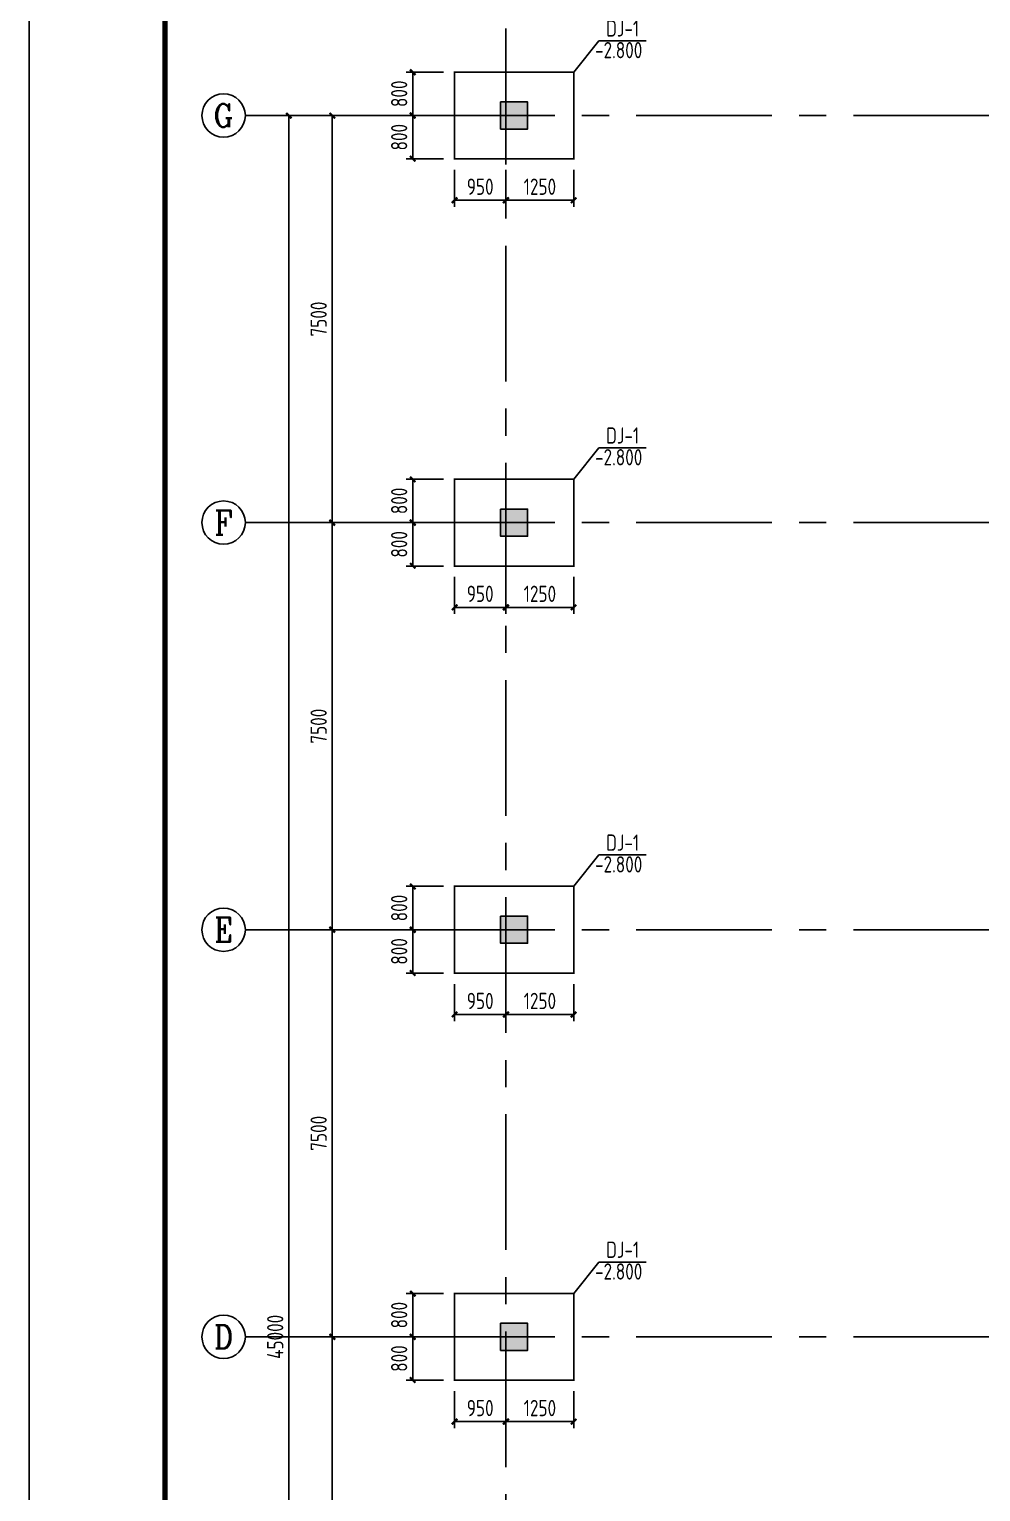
# Model space of a CAD drawing. Header units: millimetres. Extents: x 865490 to 879904, y 39442 to 44891.
# Drawn here: x 867591.3 to 867766.6, y 39724.8 to 39994.3 of the extents above; entities that cross this region are included whole.
import ezdxf
from ezdxf.enums import TextEntityAlignment as Align

# ---------------------------------------------------------------- set-up
doc = ezdxf.new("R2010")
doc.units = ezdxf.units.MM
doc.header["$LTSCALE"] = 1000
doc.header["$MEASUREMENT"] = 0
doc.linetypes.add('CENTER', pattern=[2, 1.25, -0.25, 0.25, -0.25])
doc.linetypes.add('DOTE', pattern=[2.42, 2, -0.2, 0.02, -0.2])
for name, color, linetype in [('AXIS', 3, 'Continuous'), ('AXIS_TEXT', 7, 'Continuous'), ('DIM', 7, 'Continuous'), ('DOTE', 1, 'DOTE'), ('基础', 4, 'Continuous'), ('柱', 2, 'Continuous'), ('柱集中标注', 2, 'Continuous'), ('标注', 7, 'Continuous'), ('檩条', 34, 'Continuous')]:
    doc.layers.add(name, color=color, linetype=linetype)
doc.styles.add('_TCH_AXIS', font='COMPLEX', dxfattribs={"bigfont": 'GBCBIG'})
doc.styles.add('COMPLEX', font='COMPLEX')
doc.styles.add('GBHZ', font='gbenor.shx', dxfattribs={"width": 0.9, "bigfont": 'gbcbig.shx'})
doc.dimstyles.new('Y100', dxfattribs={"dimscale": 0, "dimtxt": 3, "dimasz": 0.01, "dimexe": 1.2, "dimexo": 2, "dimgap": 1, "dimtad": 1, "dimdec": 0, "dimlfac": 100, "dimzin": 0, "dimdsep": 46, "dimtxsty": 'GBHZ', "dimblk": 'DX', "dimcen": 0.09, "dimdle": 1, "dimclrd": 7, "dimclre": 7, "dimclrt": 7, "dimadec": 0, "dimazin": 0, "dimtfac": 1, "dimtdec": 0, "dimtix": 1, "dimtmove": 2, "dimatfit": 3, "dimldrblk": 'DX', "dimfxl": 0, "dimtolj": 1, "dimtzin": 0, "dimarcsym": 0})

# ---------------------------------------------------------------- blocks, each defined once
blk = doc.blocks.new('_AXISO')
blk.add_circle((0, 0), 0.5)
at = {"layer": 'AXIS_TEXT', "style": 'COMPLEX', "width": 1.041667}
blk.add_attdef('A', text='', height=0.56, dxfattribs=at).set_placement((-0.25, -0.28), (0.25, -0.28), align=Align.FIT)
blk = doc.blocks.new('DX')
at = {"color": 0, "linetype": 'ByBlock', "const_width": 40}
blk.add_lwpolyline([(-54, -51), (46, 49)], dxfattribs=at)
blk = doc.blocks.new('*D2081')
at = {"layer": 'Defpoints', "color": 0, "transparency": 16777216}
for p in [(867647.15, 39753.37), (867663.15, 39753.37), (867663.15, 39678.37)]:
    blk.add_point(p, dxfattribs=at)
at = {"layer": 'dim', "color": 7, "lineweight": -2, "transparency": 16777216}
for p, q in [((867661.15, 39753.37), (867645.95, 39753.37)), ((867647.15, 39678.38), (867647.15, 39753.36)), ((867661.15, 39678.37), (867645.95, 39678.37))]:
    blk.add_line(p, q, dxfattribs=at)
at = {"layer": 'dim', "color": 7, "lineweight": -2, "transparency": 16777216, "xscale": 0.01, "yscale": 0.01, "zscale": 0.01}
for p, rotation in [((867647.15, 39753.37), 90), ((867647.15, 39678.37), 270)]:
    blk.add_blockref('DX', p, dxfattribs=dict(at, rotation=rotation))
at = {"layer": 'dim', "color": 7, "transparency": 16777216, "insert": (867644.65, 39715.87), "char_height": 3, "attachment_point": 5, "rotation": 90, "style": 'GBHZ'}
blk.add_mtext('\\A1;7500', dxfattribs=at)
blk = doc.blocks.new('*D2082')
at = {"layer": 'Defpoints', "color": 0, "transparency": 16777216}
for p in [(867647.15, 39828.37), (867663.15, 39828.37), (867663.15, 39753.37)]:
    blk.add_point(p, dxfattribs=at)
at = {"layer": 'dim', "color": 7, "lineweight": -2, "transparency": 16777216}
for p, q in [((867661.15, 39828.37), (867645.95, 39828.37)), ((867647.15, 39753.38), (867647.15, 39828.36)), ((867661.15, 39753.37), (867645.95, 39753.37))]:
    blk.add_line(p, q, dxfattribs=at)
at = {"layer": 'dim', "color": 7, "lineweight": -2, "transparency": 16777216, "xscale": 0.01, "yscale": 0.01, "zscale": 0.01}
for p, rotation in [((867647.15, 39828.37), 90), ((867647.15, 39753.37), 270)]:
    blk.add_blockref('DX', p, dxfattribs=dict(at, rotation=rotation))
at = {"layer": 'dim', "color": 7, "transparency": 16777216, "insert": (867644.65, 39790.87), "char_height": 3, "attachment_point": 5, "rotation": 90, "style": 'GBHZ'}
blk.add_mtext('\\A1;7500', dxfattribs=at)
blk = doc.blocks.new('*D2083')
at = {"layer": 'Defpoints', "color": 0, "transparency": 16777216}
for p in [(867647.15, 39903.37), (867663.15, 39903.37), (867663.15, 39828.37)]:
    blk.add_point(p, dxfattribs=at)
at = {"layer": 'dim', "color": 7, "lineweight": -2, "transparency": 16777216}
for p, q in [((867661.15, 39903.37), (867645.95, 39903.37)), ((867647.15, 39828.38), (867647.15, 39903.36)), ((867661.15, 39828.37), (867645.95, 39828.37))]:
    blk.add_line(p, q, dxfattribs=at)
at = {"layer": 'dim', "color": 7, "lineweight": -2, "transparency": 16777216, "xscale": 0.01, "yscale": 0.01, "zscale": 0.01}
for p, rotation in [((867647.15, 39903.37), 90), ((867647.15, 39828.37), 270)]:
    blk.add_blockref('DX', p, dxfattribs=dict(at, rotation=rotation))
at = {"layer": 'dim', "color": 7, "transparency": 16777216, "insert": (867644.65, 39865.87), "char_height": 3, "attachment_point": 5, "rotation": 90, "style": 'GBHZ'}
blk.add_mtext('\\A1;7500', dxfattribs=at)
blk = doc.blocks.new('*D2084')
at = {"layer": 'Defpoints', "color": 0, "transparency": 16777216}
for p in [(867647.15, 39978.37), (867663.15, 39978.37), (867663.15, 39903.37)]:
    blk.add_point(p, dxfattribs=at)
at = {"layer": 'dim', "color": 7, "lineweight": -2, "transparency": 16777216}
for p, q in [((867661.15, 39978.37), (867645.95, 39978.37)), ((867647.15, 39903.38), (867647.15, 39978.36)), ((867661.15, 39903.37), (867645.95, 39903.37))]:
    blk.add_line(p, q, dxfattribs=at)
at = {"layer": 'dim', "color": 7, "lineweight": -2, "transparency": 16777216, "xscale": 0.01, "yscale": 0.01, "zscale": 0.01}
for p, rotation in [((867647.15, 39978.37), 90), ((867647.15, 39903.37), 270)]:
    blk.add_blockref('DX', p, dxfattribs=dict(at, rotation=rotation))
at = {"layer": 'dim', "color": 7, "transparency": 16777216, "insert": (867644.65, 39940.87), "char_height": 3, "attachment_point": 5, "rotation": 90, "style": 'GBHZ'}
blk.add_mtext('\\A1;7500', dxfattribs=at)
blk = doc.blocks.new('*D2085')
at = {"layer": 'Defpoints', "color": 0, "transparency": 16777216}
for p in [(867639.15, 39978.37), (867663.15, 39978.37), (867663.15, 39528.37)]:
    blk.add_point(p, dxfattribs=at)
at = {"layer": 'dim', "color": 7, "lineweight": -2, "transparency": 16777216}
for p, q in [((867661.15, 39978.37), (867637.95, 39978.37)), ((867639.15, 39528.38), (867639.15, 39978.36)), ((867661.15, 39528.37), (867637.95, 39528.37))]:
    blk.add_line(p, q, dxfattribs=at)
at = {"layer": 'dim', "color": 7, "lineweight": -2, "transparency": 16777216, "xscale": 0.01, "yscale": 0.01, "zscale": 0.01}
for p, rotation in [((867639.15, 39978.37), 90), ((867639.15, 39528.37), 270)]:
    blk.add_blockref('DX', p, dxfattribs=dict(at, rotation=rotation))
at = {"layer": 'dim', "color": 7, "transparency": 16777216, "insert": (867636.65, 39753.37), "char_height": 3, "attachment_point": 5, "rotation": 90, "style": 'GBHZ'}
blk.add_mtext('\\A1;45000', dxfattribs=at)
blk = doc.blocks.new('*D2063')
at = {"layer": 'Defpoints', "color": 0, "transparency": 16777216}
for p in [(867669.65, 39911.37), (867661.98, 39903.37), (867669.65, 39903.37)]:
    blk.add_point(p, dxfattribs=at)
at = {"layer": '标注', "color": 7, "lineweight": -2, "transparency": 16777216}
for p, q in [((867667.65, 39911.37), (867660.78, 39911.37)), ((867661.98, 39911.36), (867661.98, 39903.38)), ((867667.65, 39903.37), (867660.78, 39903.37))]:
    blk.add_line(p, q, dxfattribs=at)
at = {"layer": '标注', "color": 7, "lineweight": -2, "transparency": 16777216, "xscale": 0.01, "yscale": 0.01, "zscale": 0.01}
for p, rotation in [((867661.98, 39911.37), 90), ((867661.98, 39903.37), 270)]:
    blk.add_blockref('DX', p, dxfattribs=dict(at, rotation=rotation))
at = {"layer": '标注', "color": 7, "transparency": 16777216, "insert": (867659.48, 39907.37), "char_height": 3, "attachment_point": 5, "rotation": 90, "style": 'GBHZ'}
blk.add_mtext('\\A1;800', dxfattribs=at)
blk = doc.blocks.new('*D2064')
at = {"layer": 'Defpoints', "color": 0, "transparency": 16777216}
for p in [(867669.65, 39903.37), (867661.98, 39895.37), (867669.65, 39895.37)]:
    blk.add_point(p, dxfattribs=at)
at = {"layer": '标注', "color": 7, "lineweight": -2, "transparency": 16777216}
for p, q in [((867667.65, 39903.37), (867660.78, 39903.37)), ((867661.98, 39903.36), (867661.98, 39895.38)), ((867667.65, 39895.37), (867660.78, 39895.37))]:
    blk.add_line(p, q, dxfattribs=at)
at = {"layer": '标注', "color": 7, "lineweight": -2, "transparency": 16777216, "xscale": 0.01, "yscale": 0.01, "zscale": 0.01}
for p, rotation in [((867661.98, 39903.37), 90), ((867661.98, 39895.37), 270)]:
    blk.add_blockref('DX', p, dxfattribs=dict(at, rotation=rotation))
at = {"layer": '标注', "color": 7, "transparency": 16777216, "insert": (867659.48, 39899.37), "char_height": 3, "attachment_point": 5, "rotation": 90, "style": 'GBHZ'}
blk.add_mtext('\\A1;800', dxfattribs=at)
blk = doc.blocks.new('*D2065')
at = {"layer": 'Defpoints', "color": 0, "transparency": 16777216}
for p in [(867669.65, 39895.37), (867679.15, 39895.37), (867679.15, 39887.75)]:
    blk.add_point(p, dxfattribs=at)
at = {"layer": '标注', "color": 7, "lineweight": -2, "transparency": 16777216}
for p, q in [((867669.65, 39893.37), (867669.65, 39886.55)), ((867679.15, 39893.37), (867679.15, 39886.55)), ((867669.66, 39887.75), (867679.14, 39887.75))]:
    blk.add_line(p, q, dxfattribs=at)
at = {"layer": '标注', "color": 7, "lineweight": -2, "transparency": 16777216, "xscale": 0.01, "yscale": 0.01, "zscale": 0.01, "rotation": 180}
blk.add_blockref('DX', (867669.65, 39887.75), dxfattribs=at)
at = {"layer": '标注', "color": 7, "lineweight": -2, "transparency": 16777216, "xscale": 0.01, "yscale": 0.01, "zscale": 0.01}
blk.add_blockref('DX', (867679.15, 39887.75), dxfattribs=at)
at = {"layer": '标注', "color": 7, "transparency": 16777216, "insert": (867674.4, 39890.25), "char_height": 3, "attachment_point": 5, "style": 'GBHZ'}
blk.add_mtext('\\A1;950', dxfattribs=at)
blk = doc.blocks.new('*D2066')
at = {"layer": 'Defpoints', "color": 0, "transparency": 16777216}
for p in [(867679.15, 39895.37), (867691.65, 39895.37), (867691.65, 39887.75)]:
    blk.add_point(p, dxfattribs=at)
at = {"layer": '标注', "color": 7, "lineweight": -2, "transparency": 16777216}
for p, q in [((867679.15, 39893.37), (867679.15, 39886.55)), ((867691.65, 39893.37), (867691.65, 39886.55)), ((867679.16, 39887.75), (867691.64, 39887.75))]:
    blk.add_line(p, q, dxfattribs=at)
at = {"layer": '标注', "color": 7, "lineweight": -2, "transparency": 16777216, "xscale": 0.01, "yscale": 0.01, "zscale": 0.01, "rotation": 180}
blk.add_blockref('DX', (867679.15, 39887.75), dxfattribs=at)
at = {"layer": '标注', "color": 7, "lineweight": -2, "transparency": 16777216, "xscale": 0.01, "yscale": 0.01, "zscale": 0.01}
blk.add_blockref('DX', (867691.65, 39887.75), dxfattribs=at)
at = {"layer": '标注', "color": 7, "transparency": 16777216, "insert": (867685.4, 39890.25), "char_height": 3, "attachment_point": 5, "style": 'GBHZ'}
blk.add_mtext('\\A1;1250', dxfattribs=at)
blk = doc.blocks.new('*D2067')
at = {"layer": 'Defpoints', "color": 0, "transparency": 16777216}
for p in [(867669.65, 39986.37), (867661.98, 39978.37), (867669.65, 39978.37)]:
    blk.add_point(p, dxfattribs=at)
at = {"layer": '标注', "color": 7, "lineweight": -2, "transparency": 16777216}
for p, q in [((867667.65, 39986.37), (867660.78, 39986.37)), ((867661.98, 39986.36), (867661.98, 39978.38)), ((867667.65, 39978.37), (867660.78, 39978.37))]:
    blk.add_line(p, q, dxfattribs=at)
at = {"layer": '标注', "color": 7, "lineweight": -2, "transparency": 16777216, "xscale": 0.01, "yscale": 0.01, "zscale": 0.01}
for p, rotation in [((867661.98, 39986.37), 90), ((867661.98, 39978.37), 270)]:
    blk.add_blockref('DX', p, dxfattribs=dict(at, rotation=rotation))
at = {"layer": '标注', "color": 7, "transparency": 16777216, "insert": (867659.48, 39982.37), "char_height": 3, "attachment_point": 5, "rotation": 90, "style": 'GBHZ'}
blk.add_mtext('\\A1;800', dxfattribs=at)
blk = doc.blocks.new('*D2068')
at = {"layer": 'Defpoints', "color": 0, "transparency": 16777216}
for p in [(867669.65, 39978.37), (867661.98, 39970.37), (867669.65, 39970.37)]:
    blk.add_point(p, dxfattribs=at)
at = {"layer": '标注', "color": 7, "lineweight": -2, "transparency": 16777216}
for p, q in [((867667.65, 39978.37), (867660.78, 39978.37)), ((867661.98, 39978.36), (867661.98, 39970.38)), ((867667.65, 39970.37), (867660.78, 39970.37))]:
    blk.add_line(p, q, dxfattribs=at)
at = {"layer": '标注', "color": 7, "lineweight": -2, "transparency": 16777216, "xscale": 0.01, "yscale": 0.01, "zscale": 0.01}
for p, rotation in [((867661.98, 39978.37), 90), ((867661.98, 39970.37), 270)]:
    blk.add_blockref('DX', p, dxfattribs=dict(at, rotation=rotation))
at = {"layer": '标注', "color": 7, "transparency": 16777216, "insert": (867659.48, 39974.37), "char_height": 3, "attachment_point": 5, "rotation": 90, "style": 'GBHZ'}
blk.add_mtext('\\A1;800', dxfattribs=at)
blk = doc.blocks.new('*D2069')
at = {"layer": 'Defpoints', "color": 0, "transparency": 16777216}
for p in [(867669.65, 39970.37), (867679.15, 39970.37), (867679.15, 39962.75)]:
    blk.add_point(p, dxfattribs=at)
at = {"layer": '标注', "color": 7, "lineweight": -2, "transparency": 16777216}
for p, q in [((867669.65, 39968.37), (867669.65, 39961.55)), ((867679.15, 39968.37), (867679.15, 39961.55)), ((867669.66, 39962.75), (867679.14, 39962.75))]:
    blk.add_line(p, q, dxfattribs=at)
at = {"layer": '标注', "color": 7, "lineweight": -2, "transparency": 16777216, "xscale": 0.01, "yscale": 0.01, "zscale": 0.01, "rotation": 180}
blk.add_blockref('DX', (867669.65, 39962.75), dxfattribs=at)
at = {"layer": '标注', "color": 7, "lineweight": -2, "transparency": 16777216, "xscale": 0.01, "yscale": 0.01, "zscale": 0.01}
blk.add_blockref('DX', (867679.15, 39962.75), dxfattribs=at)
at = {"layer": '标注', "color": 7, "transparency": 16777216, "insert": (867674.4, 39965.25), "char_height": 3, "attachment_point": 5, "style": 'GBHZ'}
blk.add_mtext('\\A1;950', dxfattribs=at)
blk = doc.blocks.new('*D2070')
at = {"layer": 'Defpoints', "color": 0, "transparency": 16777216}
for p in [(867679.15, 39970.37), (867691.65, 39970.37), (867691.65, 39962.75)]:
    blk.add_point(p, dxfattribs=at)
at = {"layer": '标注', "color": 7, "lineweight": -2, "transparency": 16777216}
for p, q in [((867679.15, 39968.37), (867679.15, 39961.55)), ((867691.65, 39968.37), (867691.65, 39961.55)), ((867679.16, 39962.75), (867691.64, 39962.75))]:
    blk.add_line(p, q, dxfattribs=at)
at = {"layer": '标注', "color": 7, "lineweight": -2, "transparency": 16777216, "xscale": 0.01, "yscale": 0.01, "zscale": 0.01, "rotation": 180}
blk.add_blockref('DX', (867679.15, 39962.75), dxfattribs=at)
at = {"layer": '标注', "color": 7, "lineweight": -2, "transparency": 16777216, "xscale": 0.01, "yscale": 0.01, "zscale": 0.01}
blk.add_blockref('DX', (867691.65, 39962.75), dxfattribs=at)
at = {"layer": '标注', "color": 7, "transparency": 16777216, "insert": (867685.4, 39965.25), "char_height": 3, "attachment_point": 5, "style": 'GBHZ'}
blk.add_mtext('\\A1;1250', dxfattribs=at)
blk = doc.blocks.new('*D2071')
at = {"layer": 'Defpoints', "color": 0, "transparency": 16777216}
for p in [(867669.65, 39836.37), (867661.98, 39828.37), (867669.65, 39828.37)]:
    blk.add_point(p, dxfattribs=at)
at = {"layer": '标注', "color": 7, "lineweight": -2, "transparency": 16777216}
for p, q in [((867667.65, 39836.37), (867660.78, 39836.37)), ((867661.98, 39836.36), (867661.98, 39828.38)), ((867667.65, 39828.37), (867660.78, 39828.37))]:
    blk.add_line(p, q, dxfattribs=at)
at = {"layer": '标注', "color": 7, "lineweight": -2, "transparency": 16777216, "xscale": 0.01, "yscale": 0.01, "zscale": 0.01}
for p, rotation in [((867661.98, 39836.37), 90), ((867661.98, 39828.37), 270)]:
    blk.add_blockref('DX', p, dxfattribs=dict(at, rotation=rotation))
at = {"layer": '标注', "color": 7, "transparency": 16777216, "insert": (867659.48, 39832.37), "char_height": 3, "attachment_point": 5, "rotation": 90, "style": 'GBHZ'}
blk.add_mtext('\\A1;800', dxfattribs=at)
blk = doc.blocks.new('*D2072')
at = {"layer": 'Defpoints', "color": 0, "transparency": 16777216}
for p in [(867669.65, 39828.37), (867661.98, 39820.37), (867669.65, 39820.37)]:
    blk.add_point(p, dxfattribs=at)
at = {"layer": '标注', "color": 7, "lineweight": -2, "transparency": 16777216}
for p, q in [((867667.65, 39828.37), (867660.78, 39828.37)), ((867661.98, 39828.36), (867661.98, 39820.38)), ((867667.65, 39820.37), (867660.78, 39820.37))]:
    blk.add_line(p, q, dxfattribs=at)
at = {"layer": '标注', "color": 7, "lineweight": -2, "transparency": 16777216, "xscale": 0.01, "yscale": 0.01, "zscale": 0.01}
for p, rotation in [((867661.98, 39828.37), 90), ((867661.98, 39820.37), 270)]:
    blk.add_blockref('DX', p, dxfattribs=dict(at, rotation=rotation))
at = {"layer": '标注', "color": 7, "transparency": 16777216, "insert": (867659.48, 39824.37), "char_height": 3, "attachment_point": 5, "rotation": 90, "style": 'GBHZ'}
blk.add_mtext('\\A1;800', dxfattribs=at)
blk = doc.blocks.new('*D2073')
at = {"layer": 'Defpoints', "color": 0, "transparency": 16777216}
for p in [(867669.65, 39820.37), (867679.15, 39820.37), (867679.15, 39812.75)]:
    blk.add_point(p, dxfattribs=at)
at = {"layer": '标注', "color": 7, "lineweight": -2, "transparency": 16777216}
for p, q in [((867669.65, 39818.37), (867669.65, 39811.55)), ((867679.15, 39818.37), (867679.15, 39811.55)), ((867669.66, 39812.75), (867679.14, 39812.75))]:
    blk.add_line(p, q, dxfattribs=at)
at = {"layer": '标注', "color": 7, "lineweight": -2, "transparency": 16777216, "xscale": 0.01, "yscale": 0.01, "zscale": 0.01, "rotation": 180}
blk.add_blockref('DX', (867669.65, 39812.75), dxfattribs=at)
at = {"layer": '标注', "color": 7, "lineweight": -2, "transparency": 16777216, "xscale": 0.01, "yscale": 0.01, "zscale": 0.01}
blk.add_blockref('DX', (867679.15, 39812.75), dxfattribs=at)
at = {"layer": '标注', "color": 7, "transparency": 16777216, "insert": (867674.4, 39815.25), "char_height": 3, "attachment_point": 5, "style": 'GBHZ'}
blk.add_mtext('\\A1;950', dxfattribs=at)
blk = doc.blocks.new('*D2074')
at = {"layer": 'Defpoints', "color": 0, "transparency": 16777216}
for p in [(867679.15, 39820.37), (867691.65, 39820.37), (867691.65, 39812.75)]:
    blk.add_point(p, dxfattribs=at)
at = {"layer": '标注', "color": 7, "lineweight": -2, "transparency": 16777216}
for p, q in [((867679.15, 39818.37), (867679.15, 39811.55)), ((867691.65, 39818.37), (867691.65, 39811.55)), ((867679.16, 39812.75), (867691.64, 39812.75))]:
    blk.add_line(p, q, dxfattribs=at)
at = {"layer": '标注', "color": 7, "lineweight": -2, "transparency": 16777216, "xscale": 0.01, "yscale": 0.01, "zscale": 0.01, "rotation": 180}
blk.add_blockref('DX', (867679.15, 39812.75), dxfattribs=at)
at = {"layer": '标注', "color": 7, "lineweight": -2, "transparency": 16777216, "xscale": 0.01, "yscale": 0.01, "zscale": 0.01}
blk.add_blockref('DX', (867691.65, 39812.75), dxfattribs=at)
at = {"layer": '标注', "color": 7, "transparency": 16777216, "insert": (867685.4, 39815.25), "char_height": 3, "attachment_point": 5, "style": 'GBHZ'}
blk.add_mtext('\\A1;1250', dxfattribs=at)
blk = doc.blocks.new('*D2075')
at = {"layer": 'Defpoints', "color": 0, "transparency": 16777216}
for p in [(867669.65, 39761.37), (867661.98, 39753.37), (867669.65, 39753.37)]:
    blk.add_point(p, dxfattribs=at)
at = {"layer": '标注', "color": 7, "lineweight": -2, "transparency": 16777216}
for p, q in [((867667.65, 39761.37), (867660.78, 39761.37)), ((867661.98, 39761.36), (867661.98, 39753.38)), ((867667.65, 39753.37), (867660.78, 39753.37))]:
    blk.add_line(p, q, dxfattribs=at)
at = {"layer": '标注', "color": 7, "lineweight": -2, "transparency": 16777216, "xscale": 0.01, "yscale": 0.01, "zscale": 0.01}
for p, rotation in [((867661.98, 39761.37), 90), ((867661.98, 39753.37), 270)]:
    blk.add_blockref('DX', p, dxfattribs=dict(at, rotation=rotation))
at = {"layer": '标注', "color": 7, "transparency": 16777216, "insert": (867659.48, 39757.37), "char_height": 3, "attachment_point": 5, "rotation": 90, "style": 'GBHZ'}
blk.add_mtext('\\A1;800', dxfattribs=at)
blk = doc.blocks.new('*D2076')
at = {"layer": 'Defpoints', "color": 0, "transparency": 16777216}
for p in [(867669.65, 39753.37), (867661.98, 39745.37), (867669.65, 39745.37)]:
    blk.add_point(p, dxfattribs=at)
at = {"layer": '标注', "color": 7, "lineweight": -2, "transparency": 16777216}
for p, q in [((867667.65, 39753.37), (867660.78, 39753.37)), ((867661.98, 39753.36), (867661.98, 39745.38)), ((867667.65, 39745.37), (867660.78, 39745.37))]:
    blk.add_line(p, q, dxfattribs=at)
at = {"layer": '标注', "color": 7, "lineweight": -2, "transparency": 16777216, "xscale": 0.01, "yscale": 0.01, "zscale": 0.01}
for p, rotation in [((867661.98, 39753.37), 90), ((867661.98, 39745.37), 270)]:
    blk.add_blockref('DX', p, dxfattribs=dict(at, rotation=rotation))
at = {"layer": '标注', "color": 7, "transparency": 16777216, "insert": (867659.48, 39749.37), "char_height": 3, "attachment_point": 5, "rotation": 90, "style": 'GBHZ'}
blk.add_mtext('\\A1;800', dxfattribs=at)
blk = doc.blocks.new('*D2077')
at = {"layer": 'Defpoints', "color": 0, "transparency": 16777216}
for p in [(867669.65, 39745.37), (867679.15, 39745.37), (867679.15, 39737.75)]:
    blk.add_point(p, dxfattribs=at)
at = {"layer": '标注', "color": 7, "lineweight": -2, "transparency": 16777216}
for p, q in [((867669.65, 39743.37), (867669.65, 39736.55)), ((867679.15, 39743.37), (867679.15, 39736.55)), ((867669.66, 39737.75), (867679.14, 39737.75))]:
    blk.add_line(p, q, dxfattribs=at)
at = {"layer": '标注', "color": 7, "lineweight": -2, "transparency": 16777216, "xscale": 0.01, "yscale": 0.01, "zscale": 0.01, "rotation": 180}
blk.add_blockref('DX', (867669.65, 39737.75), dxfattribs=at)
at = {"layer": '标注', "color": 7, "lineweight": -2, "transparency": 16777216, "xscale": 0.01, "yscale": 0.01, "zscale": 0.01}
blk.add_blockref('DX', (867679.15, 39737.75), dxfattribs=at)
at = {"layer": '标注', "color": 7, "transparency": 16777216, "insert": (867674.4, 39740.25), "char_height": 3, "attachment_point": 5, "style": 'GBHZ'}
blk.add_mtext('\\A1;950', dxfattribs=at)
blk = doc.blocks.new('*D2078')
at = {"layer": 'Defpoints', "color": 0, "transparency": 16777216}
for p in [(867679.15, 39745.37), (867691.65, 39745.37), (867691.65, 39737.75)]:
    blk.add_point(p, dxfattribs=at)
at = {"layer": '标注', "color": 7, "lineweight": -2, "transparency": 16777216}
for p, q in [((867679.15, 39743.37), (867679.15, 39736.55)), ((867691.65, 39743.37), (867691.65, 39736.55)), ((867679.16, 39737.75), (867691.64, 39737.75))]:
    blk.add_line(p, q, dxfattribs=at)
at = {"layer": '标注', "color": 7, "lineweight": -2, "transparency": 16777216, "xscale": 0.01, "yscale": 0.01, "zscale": 0.01, "rotation": 180}
blk.add_blockref('DX', (867679.15, 39737.75), dxfattribs=at)
at = {"layer": '标注', "color": 7, "lineweight": -2, "transparency": 16777216, "xscale": 0.01, "yscale": 0.01, "zscale": 0.01}
blk.add_blockref('DX', (867691.65, 39737.75), dxfattribs=at)
at = {"layer": '标注', "color": 7, "transparency": 16777216, "insert": (867685.4, 39740.25), "char_height": 3, "attachment_point": 5, "style": 'GBHZ'}
blk.add_mtext('\\A1;1250', dxfattribs=at)

msp = doc.modelspace()

# ---------------------------------------------------------------- linework, layer by layer
for p, q in [((867591.347, 39455.411), (867591.347, 40049.411)), ((867591.347, 40049.411), (867591.347, 39455.411))]:
    msp.add_line(p, q)
at = {"color": 0, "const_width": 1}
msp.add_lwpolyline([(868632.597, 39465.411), (867616.347, 39465.411), (867616.347, 40039.411), (868632.597, 40039.411)], close=True, dxfattribs=at)
at = {"layer": 'AXIS', "color": 0}
for p, q in [((867663.146, 39978.37), (867631.146, 39978.37)), ((867663.146, 39903.37), (867631.146, 39903.37)), ((867663.146, 39828.37), (867631.146, 39828.37)), ((867663.146, 39753.37), (867631.146, 39753.37))]:
    msp.add_line(p, q, dxfattribs=at)
at = {"layer": 'DOTE', "linetype": 'CENTER', "ltscale": 0.02}
for p, q in [((867679.146, 39994.37), (867679.146, 39512.37)), ((867663.146, 39978.37), (868165.146, 39978.37)), ((867663.146, 39903.37), (867977.817, 39903.37)), ((867663.146, 39828.37), (867977.817, 39828.37)), ((867663.146, 39753.37), (867977.817, 39753.37))]:
    msp.add_line(p, q, dxfattribs=at)
at = {"layer": '基础', "color": 3, "const_width": 0.3}
for points in [[(867669.646, 39970.37), (867669.646, 39986.37), (867691.646, 39986.37), (867691.646, 39970.37)], [(867669.646, 39895.37), (867669.646, 39911.37), (867691.646, 39911.37), (867691.646, 39895.37)], [(867669.646, 39820.37), (867669.646, 39836.37), (867691.646, 39836.37), (867691.646, 39820.37)], [(867669.646, 39745.37), (867669.646, 39761.37), (867691.646, 39761.37), (867691.646, 39745.37)]]:
    msp.add_lwpolyline(points, close=True, dxfattribs=at)
at = {"layer": '柱'}
for points in [[(867678.146, 39980.87), (867683.146, 39980.87), (867683.146, 39975.87), (867678.146, 39975.87)], [(867678.146, 39905.87), (867683.146, 39905.87), (867683.146, 39900.87), (867678.146, 39900.87)], [(867678.146, 39830.87), (867683.146, 39830.87), (867683.146, 39825.87), (867678.146, 39825.87)], [(867678.146, 39755.87), (867683.146, 39755.87), (867683.146, 39750.87), (867678.146, 39750.87)]]:
    msp.add_lwpolyline(points, close=True, dxfattribs=at)
for points in [[(867678.146, 39980.87), (867678.146, 39975.87), (867683.146, 39980.87), (867683.146, 39975.87)], [(867678.146, 39905.87), (867678.146, 39900.87), (867683.146, 39905.87), (867683.146, 39900.87)], [(867678.146, 39830.87), (867678.146, 39825.87), (867683.146, 39830.87), (867683.146, 39825.87)], [(867678.146, 39755.87), (867678.146, 39750.87), (867683.146, 39755.87), (867683.146, 39750.87)]]:
    msp.add_solid(points, dxfattribs=at)
at = {"layer": '檩条'}
for p, q in [((867691.646, 39986.37), (867696.282, 39992.143)), ((867704.957, 39992.143), (867696.282, 39992.143)), ((867691.646, 39911.37), (867696.282, 39917.143)), ((867704.957, 39917.143), (867696.282, 39917.143)), ((867691.646, 39836.37), (867696.282, 39842.143)), ((867704.957, 39842.143), (867696.282, 39842.143)), ((867691.646, 39761.37), (867696.282, 39767.143)), ((867704.957, 39767.143), (867696.282, 39767.143))]:
    msp.add_line(p, q, dxfattribs=at)

# ---------------------------------------------------------------- block references
at = {"layer": 'AXIS', "color": 0}
ref = msp.add_blockref('_AXISO', (867627.146, 39978.37), dxfattribs=dict(at, xscale=8, yscale=8, zscale=8))
ref.add_attrib('A', 'G', dxfattribs={"layer": 'AXIS_TEXT', "color": 0, "height": 4.252, "style": '_TCH_AXIS'}).set_placement((867625.324, 39976.244), (867628.968, 39976.244), align=Align.FIT)
ref = msp.add_blockref('_AXISO', (867627.146, 39903.37), dxfattribs=dict(at, xscale=8, yscale=8, zscale=8))
ref.add_attrib('A', 'F', dxfattribs={"layer": 'AXIS_TEXT', "color": 0, "height": 4.454, "style": '_TCH_AXIS'}).set_placement((867625.449, 39901.143), (867628.843, 39901.143), align=Align.FIT)
ref = msp.add_blockref('_AXISO', (867627.146, 39828.37), dxfattribs=dict(at, xscale=8, yscale=8, zscale=8))
ref.add_attrib('A', 'E', dxfattribs={"layer": 'AXIS_TEXT', "color": 0, "height": 4.454, "style": '_TCH_AXIS'}).set_placement((867625.449, 39826.143), (867628.843, 39826.143), align=Align.FIT)
ref = msp.add_blockref('_AXISO', (867627.146, 39753.37), dxfattribs=dict(at, xscale=8, yscale=8, zscale=8))
ref.add_attrib('A', 'D', dxfattribs={"layer": 'AXIS_TEXT', "color": 0, "height": 4.353, "style": '_TCH_AXIS'}).set_placement((867625.384, 39751.194), (867628.908, 39751.194), align=Align.FIT)

# ---------------------------------------------------------------- texts
at = {"layer": '柱集中标注', "style": 'GBHZ', "width": 0.9}
for s, p in [('DJ-1', (867697.597, 39992.916)), ('-2.800', (867695.563, 39988.909)), ('DJ-1', (867697.597, 39917.916)), ('-2.800', (867695.563, 39913.909)), ('DJ-1', (867697.597, 39842.916)), ('-2.800', (867695.563, 39838.909)), ('DJ-1', (867697.597, 39767.916)), ('-2.800', (867695.563, 39763.909))]:
    msp.add_text(s, height=3, dxfattribs=at).set_placement(p)

# ---------------------------------------------------------------- dimensions: what is measured, and where the dimension line sits
at = {"layer": 'dim'}
for base, p1, p2, picture, middle in [((867639.146, 39978.37), (867663.146, 39528.37), (867663.146, 39978.37), '*D2085', (867636.646, 39753.37)), ((867647.146, 39978.37), (867663.146, 39903.37), (867663.146, 39978.37), '*D2084', (867644.646, 39940.87)), ((867647.146, 39903.37), (867663.146, 39828.37), (867663.146, 39903.37), '*D2083', (867644.646, 39865.87)), ((867647.146, 39828.37), (867663.146, 39753.37), (867663.146, 39828.37), '*D2082', (867644.646, 39790.87)), ((867647.146, 39753.37), (867663.146, 39678.37), (867663.146, 39753.37), '*D2081', (867644.646, 39715.87))]:
    dim = msp.add_linear_dim(base=base, p1=p1, p2=p2, angle=90, dimstyle='Y100', override={"dimscale": 1}, dxfattribs=at)
    dim.commit()
    dim.dimension.update_dxf_attribs({"geometry": picture, "text_midpoint": middle})
at = {"layer": '标注'}
for base, p1, p2, picture, middle in [((867661.981, 39978.37), (867669.646, 39986.37), (867669.646, 39978.37), '*D2067', (867659.481, 39982.37)), ((867661.981, 39970.37), (867669.646, 39978.37), (867669.646, 39970.37), '*D2068', (867659.481, 39974.37)), ((867661.981, 39903.37), (867669.646, 39911.37), (867669.646, 39903.37), '*D2063', (867659.481, 39907.37)), ((867661.981, 39895.37), (867669.646, 39903.37), (867669.646, 39895.37), '*D2064', (867659.481, 39899.37)), ((867661.981, 39828.37), (867669.646, 39836.37), (867669.646, 39828.37), '*D2071', (867659.481, 39832.37)), ((867661.981, 39820.37), (867669.646, 39828.37), (867669.646, 39820.37), '*D2072', (867659.481, 39824.37)), ((867661.981, 39753.37), (867669.646, 39761.37), (867669.646, 39753.37), '*D2075', (867659.481, 39757.37)), ((867661.981, 39745.37), (867669.646, 39753.37), (867669.646, 39745.37), '*D2076', (867659.481, 39749.37))]:
    dim = msp.add_linear_dim(base=base, p1=p1, p2=p2, angle=270, dimstyle='Y100', override={"dimscale": 1, "dimfxl": 150}, dxfattribs=at)
    dim.commit()
    dim.dimension.update_dxf_attribs({"geometry": picture, "text_midpoint": middle})
for base, p1, p2, picture, middle in [((867679.146, 39962.753), (867669.646, 39970.37), (867679.146, 39970.37), '*D2069', (867674.396, 39965.253)), ((867691.646, 39962.753), (867679.146, 39970.37), (867691.646, 39970.37), '*D2070', (867685.396, 39965.253)), ((867679.146, 39887.753), (867669.646, 39895.37), (867679.146, 39895.37), '*D2065', (867674.396, 39890.253)), ((867691.646, 39887.753), (867679.146, 39895.37), (867691.646, 39895.37), '*D2066', (867685.396, 39890.253)), ((867679.146, 39812.753), (867669.646, 39820.37), (867679.146, 39820.37), '*D2073', (867674.396, 39815.253)), ((867691.646, 39812.753), (867679.146, 39820.37), (867691.646, 39820.37), '*D2074', (867685.396, 39815.253)), ((867679.146, 39737.753), (867669.646, 39745.37), (867679.146, 39745.37), '*D2077', (867674.396, 39740.253)), ((867691.646, 39737.753), (867679.146, 39745.37), (867691.646, 39745.37), '*D2078', (867685.396, 39740.253))]:
    dim = msp.add_linear_dim(base=base, p1=p1, p2=p2, dimstyle='Y100', override={"dimscale": 1, "dimfxl": 150}, dxfattribs=at)
    dim.commit()
    dim.dimension.update_dxf_attribs({"geometry": picture, "text_midpoint": middle})

doc.saveas('drawing.dxf')
